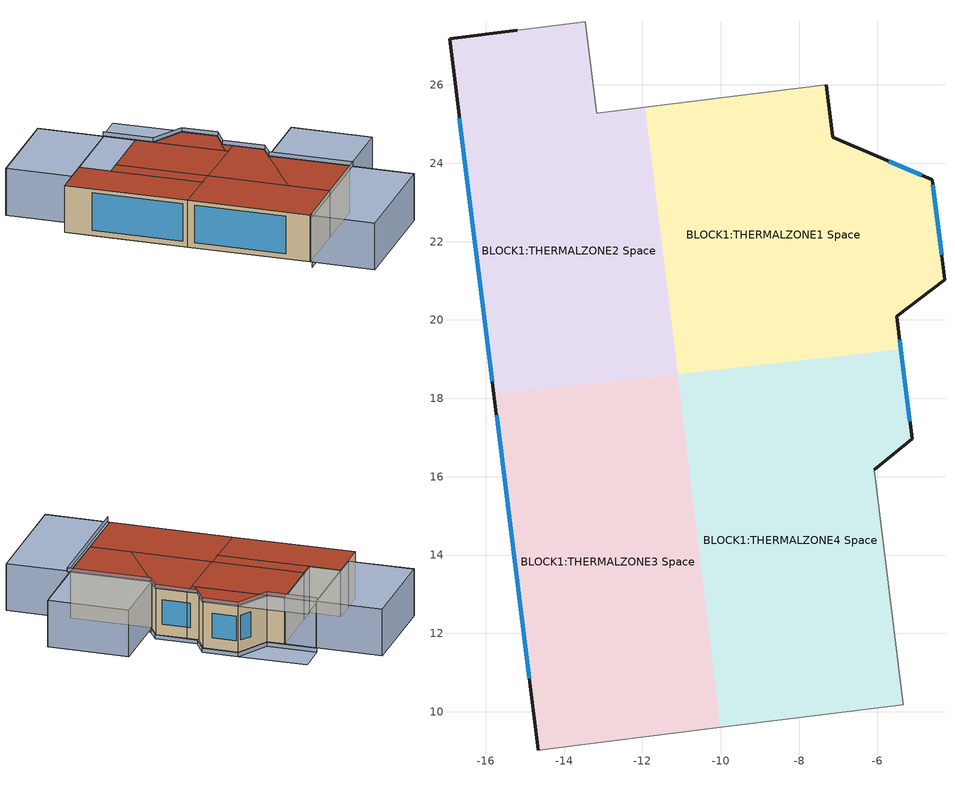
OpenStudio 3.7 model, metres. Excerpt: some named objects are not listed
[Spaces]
BLOCK1:THERMALZONE3 Space
 floor outside (BCA_floor_construction): -11.1,18.62 -10,9.6 -14.65,9.02 -15.79,18.1 z0.3
 wall outside (BCA_Wall02 STC57 157mm): -15.79,18.1 -14.65,9.02 z0.3:3.9
 wall adiabatic (Project partition): -14.65,9.02 -10,9.6 z0.3:3.9
 window (BCA_Dbl LoE (e2=.2) Clr 8mm/24mm Arg - 1001): -15.72,17.56 -14.88,10.85 z0.71:3.58
 roof outside (BCA_roof_construction 1): -14.65,9.02 -10,9.6 -11.1,18.62 -15.79,18.1 z3.9
BLOCK1:THERMALZONE2 Space
 floor outside (BCA_floor_construction): -13.45,27.61 -13.16,25.28 -16.63,24.85 -16.92,27.18 z0.3; -11.94,25.43 -11.1,18.62 -15.79,18.1 -16.63,24.85 z0.3
 wall outside (BCA_Wall02 STC57 157mm): -15.19,27.39 -16.92,27.18 -15.79,18.1 z0.3:3.9
 wall adiabatic (Project partition): -11.94,25.43 -13.16,25.28 / -13.17,25.28 -13.45,27.61 / -13.46,27.61 -15.19,27.39 z0.3:3.9
 window (BCA_Dbl LoE (e2=.2) Clr 8mm/24mm Arg - 1001): -16.67,25.15 -15.83,18.44 z0.71:3.59
 roof outside (BCA_roof_construction 1): -12.32,18.49 -11.1,18.62 -11.94,25.43 -13.17,25.28 z3.9; -15.79,18.1 -12.32,18.49 -13.45,27.61 -16.92,27.18 z3.9
BLOCK1:THERMALZONE1 Space
 floor outside (BCA_floor_construction): -6.02,24.19 -4.61,23.58 -4.27,21.03 -5.51,20.09 z0.3; -7.3,26.01 -7.13,24.67 -9.59,25.73 z0.3; -9.59,25.73 -6.02,24.19 -5.4,19.25 -11.1,18.62 -11.94,25.43 z0.3
 wall outside (BCA_Wall02 STC57 157mm): -5.4,19.25 -5.51,20.09 z0.3:3.9
 wall outside (BCA_Wall01 STC45 138mm): -5.51,20.09 -4.28,21.03 -4.61,23.58 -7.13,24.67 -7.3,26.01 z0.3:3.9
 wall adiabatic (Project partition): -7.31,26.01 -11.94,25.43 z0.3:3.9
 window (BCA_Sgl tempered laminated Clr 12mm - 1002): -5.4,19.26 -5.43,19.48 / -4.36,21.67 -4.59,23.46 / -4.86,23.69 -5.71,24.05 z1.15:3.05
 roof outside (BCA_roof_construction 1): -6.43,19.14 -5.4,19.25 -5.5,20.09 -6.46,19.36 z3.9; -6.46,19.36 -4.28,21.03 -4.61,23.58 -7.13,24.67 z3.9; -11.1,18.62 -6.43,19.14 -7.3,26.01 -11.94,25.43 z3.9
BLOCK1:THERMALZONE4 Space
 floor outside (BCA_floor_construction): -5.4,19.25 -5.11,16.97 -6.08,16.18 -6.44,19.14 z0.3; -6.44,19.14 -5.34,10.18 -9.99,9.6 -11.1,18.62 z0.3
 wall outside (BCA_Wall02 STC57 157mm): -6.08,16.18 -5.11,16.97 z0.3:3.9
 wall outside (BCA_Wall01 STC45 138mm): -5.11,16.97 -5.4,19.25 z0.3:3.9
 wall adiabatic (Project partition): -10,9.6 -5.34,10.18 -6.08,16.18 z0.3:3.9
 window (BCA_Sgl tempered laminated Clr 12mm - 1002): -5.17,17.41 -5.4,19.25 z1.15:3.05
 roof outside (BCA_roof_construction 1): -9.99,9.6 -5.34,10.18 -6.08,16.18 -10.37,12.65 z3.9; -10.37,12.65 -5.11,16.97 -5.4,19.25 -11.1,18.62 z3.9
shading: -7.5,28.42 -7.04,24.73 / -7.04,24.73 -4.51,23.65 / -4.51,23.65 -4.17,20.98 / -4.17,20.98 -5.41,20.04 / -5.41,20.04 -5.01,16.93 / -5.01,16.93 -5.97,16.14 / -5.97,16.14 -5.21,9.99 / -5.21,9.99 -14.84,8.79 z0:0.3; -7.5,28.42 -7.04,24.73 / -7.04,24.73 -4.51,23.65 / -4.51,23.65 -4.17,20.98 / -4.17,20.98 -5.41,20.04 / -5.41,20.04 -5.01,16.93 / -5.01,16.93 -5.97,16.14 / -5.97,16.14 -5.21,9.99 / -5.21,9.99 -14.84,8.79 z3.9:4.2; -5.34,10.18 -14.65,9.02 / -14.65,9.02 -14.06,4.26 / -14.06,4.26 -4.74,5.42 / -4.74,5.42 -5.34,10.18 / -13.17,25.28 -7.3,26.01 / -7.3,26.01 -7.6,28.34 / -7.6,28.34 -13.46,27.61 / -13.46,27.61 -13.17,25.28 / -8.2,33.2 -15.8,32.26 / -15.8,32.26 -15.19,27.39 / -15.19,27.39 -7.6,28.34 / -7.6,28.34 -8.2,33.2 / -6.08,16.18 -5.34,10.18 / -5.34,10.18 0.12,10.85 / 0.12,10.85 -0.62,16.85 / -0.62,16.85 -6.08,16.18 z0.3:3.9; -4.52,23.65 -5.18,28.7 -7.5,28.42 -7.04,24.73 z0; -4.52,23.65 -5.18,28.7 -7.5,28.42 -7.04,24.73 z3.9; -14.06,4.26 -4.74,5.42 -5.34,10.18 -14.65,9.02 z3.9; -7.6,28.34 -7.3,26.01 -13.17,25.28 -13.46,27.61 z0.3; -13.17,25.28 -7.3,26.01 -7.6,28.34 -13.46,27.61 z3.9; -8.2,33.2 -7.6,28.34 -15.19,27.39 -15.8,32.26 z0.3; -15.19,27.39 -7.6,28.34 -8.2,33.2 -15.8,32.26 z3.9; -5.34,10.18 0.12,10.85 -0.62,16.85 -6.08,16.18 z3.9; -0.62,16.85 0.12,10.85 -5.34,10.18 -6.08,16.18 z0.3; -5.34,10.18 -4.74,5.42 -14.06,4.26 -14.65,9.02 z0.3
[Site]
trial (15-04:19-04)  (15-04:19-04): Latitude {deg}=1.37; Longitude {deg}=103.92; Time Zone {hr}=7; Elevation {m}=32; Terrain=Suburbs
[Building]
Building 1: North Axis {deg}=0
[SizingPeriod:DesignDay] Barometric Pressure {Pa}=100941.2; Rain Indicator=No; Snow Indicator=No; Day of Month=15; Daylight Saving Time Indicator=No; Humidity Condition Type=WetBulb
Name | Maximum Dry-Bulb Temperature {C} | Daily Dry-Bulb Temperature Range {deltaC} | Wind Speed {m/s} | Wind Direction {deg} | Sky Clearness | Month | Day Type | Wetbulb or DewPoint at Maximum Dry-Bulb {C} | Solar Model Indicator
Summer Design Day in trial (15-04:19-04) Jun | 34.1 | 6.1 | 0 | 0 | 0.98 | 6 | SummerDesignDay | 26.5 | ASHRAEClearSky
Winter Design Day in trial (15-04:19-04) | 23.8 | 0 | 1.9 | 10 | 0 | 1 | WinterDesignDay | 23.8
[Material] Roughness=Rough; Thermal Absorptance=0.9
Name | Thickness {m} | Conductivity {W/m-K} | Density {kg/m3} | Specific Heat {J/kg-K} | Solar Absorptance | Visible Absorptance
8 in. Concrete at R-0.0625/in (NW 145 lb/ft3 solid concrete)_.2032 | 0.2032 | 2.3 | 2321.4 | 837.36 | 0.7 | 0.7
7.5 in. depth Metal framing R-28.5 Insulation  Expanded polystyrene molded beads(Effective Insulation/Framing layers added to Above-Grade Mass walls & Below-Grade walls)_.191 | 0.191 | 0.0355 | 10 | 1470 | 0.7 | 0.7
0.625 in. gypsum board_.0159 | 0.0159 | 0.16 | 640 | 1150 | 0.7 | 0.7
0.625 in. gypsum board_.012 | 0.012 | 0.16 | 640 | 1150 | 0.7 | 0.7
0.625 in. gypsum board_.016 | 0.016 | 0.16 | 640 | 1150 | 0.7 | 0.7
R-20 board Insulation (Glass fiber board)_.1 | 0.1 | 0.036 | 160 | 840 | 0.7 | 0.7
Gypsum Plasterboard_.025 | 0.025 | 0.25 | 900 | 1000 | 0.5 | 0.5
3.5 in. depth Metal framing R-13 Insulation  Expanded polystyrene molded beads (Effective Insulation/Framing layers added to Above-Grade Mass walls & Below-Grade walls)_.09 | 0.09 | 0.0355 | 10 | 1470 | 0.7 | 0.7
[Material:NoMass] Roughness=Rough; Thermal Absorptance=0.9; Solar Absorptance=0.7; Visible Absorptance=0.7
Name | Thermal Resistance {m2-K/W}
3_RVAL_4; 9_RVAL_3 | 0.18
7_RVAL_2 | 0.15
5_RVAL_3 | 0.19
[WindowMaterial:Glazing] Infrared Transmittance at Normal Incidence=0; Front Side Infrared Hemispherical Emissivity=0.84; Dirt Correction Factor for Solar and Visible Transmittance=1
Name | Optical Data Type | Window Glass Spectral Data Set | Thickness {m} | Back Side Infrared Hemispherical Emissivity | Conductivity {W/m-K} | Solar Transmittance at Normal Incidence | Front Side Solar Reflectance at Normal Incidence | Back Side Solar Reflectance at Normal Incidence | Visible Transmittance at Normal Incidence | Front Side Visible Reflectance at Normal Incidence | Back Side Visible Reflectance at Normal Incidence
1229 | Spectral | Material Property Glazing Spectral Data 1 | 0.0119888 | 0.84 | 0.8082
3 | SpectralAverage |  | 0.006 | 0.84 | 0.9 | 0.775 | 0.071 | 0.071 | 0.881 | 0.08 | 0.08
39 | SpectralAverage |  | 0.006 | 0.2 | 0.9 | 0.68 | 0.09 | 0.1 | 0.81 | 0.11 | 0.12
[MaterialProperty:GlazingSpectralData]
Material Property Glazing Spectral Data 1: Wavelength 1 {micron}=0.3; Transmittance 1=0; Front Reflectance 1=0.053; Back Reflectance 1=0.047; Wavelength 2 {micron}=0.305; Transmittance 2=0; Front Reflectance 2=0.053; Back Reflectance 2=0.046; Wavelength 3 {micron}=0.31; Transmittance 3=0; Front Reflectance 3=0.053; Back Reflectance 3=0.046; Wavelength 4 {micron}=0.315; Transmittance 4=0; Front Reflectance 4=0.053; Back Reflectance 4=0.046; Wavelength 5 {micron}=0.32; Transmittance 5=0; Front Reflectance 5=0.052; Back Reflectance 5=0.046; Wavelength 6 {micron}=0.325; Transmittance 6=0; Front Reflectance 6=0.052; Back Reflectance 6=0.046; Wavelength 7 {micron}=0.33; Transmittance 7=0; Front Reflectance 7=0.052; Back Reflectance 7=0.046; Wavelength 8 {micron}=0.335; Transmittance 8=0; Front Reflectance 8=0.052; Back Reflectance 8=0.046; Wavelength 9 {micron}=0.34; Transmittance 9=0; Front Reflectance 9=0.052; Back Reflectance 9=0.045; Wavelength 10 {micron}=0.345; Transmittance 10=0; Front Reflectance 10=0.051; Back Reflectance 10=0.045; Wavelength 11 {micron}=0.35; Transmittance 11=0; Front Reflectance 11=0.051; Back Reflectance 11=0.045; Wavelength 12 {micron}=0.355; Transmittance 12=0; Front Reflectance 12=0.051; Back Reflectance 12=0.045; Wavelength 13 {micron}=0.36; Transmittance 13=0; Front Reflectance 13=0.051; Back Reflectance 13=0.045; Wavelength 14 {micron}=0.365; Transmittance 14=0; Front Reflectance 14=0.051; Back Reflectance 14=0.045; Wavelength 15 {micron}=0.37; Transmittance 15=0; Front Reflectance 15=0.051; Back Reflectance 15=0.045; Wavelength 16 {micron}=0.375; Transmittance 16=0; Front Reflectance 16=0.05; Back Reflectance 16=0.045; Wavelength 17 {micron}=0.38; Transmittance 17=0.004; Front Reflectance 17=0.05; Back Reflectance 17=0.044; Wavelength 18 {micron}=0.385; Transmittance 18=0.042; Front Reflectance 18=0.05; Back Reflectance 18=0.044; Wavelength 19 {micron}=0.39; Transmittance 19=0.18; Front Reflectance 19=0.052; Back Reflectance 19=0.046; Wavelength 20 {micron}=0.395; Transmittance 20=0.406; Front Reflectance 20=0.058; Back Reflectance 20=0.053; Wavelength 21 {micron}=0.4; Transmittance 21=0.591; Front Reflectance 21=0.067; Back Reflectance 21=0.063; Wavelength 22 {micron}=0.405; Transmittance 22=0.722; Front Reflectance 22=0.075; Back Reflectance 22=0.073; Wavelength 23 {micron}=0.41; Transmittance 23=0.794; Front Reflectance 23=0.08; Back Reflectance 23=0.078; Wavelength 24 {micron}=0.415; Transmittance 24=0.827; Front Reflectance 24=0.082; Back Reflectance 24=0.081; Wavelength 25 {micron}=0.42; Transmittance 25=0.841; Front Reflectance 25=0.083; Back Reflectance 25=0.082; Wavelength 26 {micron}=0.425; Transmittance 26=0.849; Front Reflectance 26=0.083; Back Reflectance 26=0.083; Wavelength 27 {micron}=0.43; Transmittance 27=0.852; Front Reflectance 27=0.084; Back Reflectance 27=0.083; Wavelength 28 {micron}=0.435; Transmittance 28=0.853; Front Reflectance 28=0.083; Back Reflectance 28=0.083; Wavelength 29 {micron}=0.44; Transmittance 29=0.854; Front Reflectance 29=0.083; Back Reflectance 29=0.083; Wavelength 30 {micron}=0.445; Transmittance 30=0.857; Front Reflectance 30=0.083; Back Reflectance 30=0.083; Wavelength 31 {micron}=0.45; Transmittance 31=0.862; Front Reflectance 31=0.084; Back Reflectance 31=0.083; Wavelength 32 {micron}=0.455; Transmittance 32=0.868; Front Reflectance 32=0.084; Back Reflectance 32=0.084; Wavelength 33 {micron}=0.46; Transmittance 33=0.872; Front Reflectance 33=0.084; Back Reflectance 33=0.084; Wavelength 34 {micron}=0.465; Transmittance 34=0.876; Front Reflectance 34=0.084; Back Reflectance 34=0.084; Wavelength 35 {micron}=0.47; Transmittance 35=0.878; Front Reflectance 35=0.084; Back Reflectance 35=0.084; Wavelength 36 {micron}=0.475; Transmittance 36=0.88; Front Reflectance 36=0.084; Back Reflectance 36=0.084; Wavelength 37 {micron}=0.48; Transmittance 37=0.881; Front Reflectance 37=0.084; Back Reflectance 37=0.084; Wavelength 38 {micron}=0.485; Transmittance 38=0.882; Front Reflectance 38=0.084; Back Reflectance 38=0.084; Wavelength 39 {micron}=0.49; Transmittance 39=0.883; Front Reflectance 39=0.084; Back Reflectance 39=0.084; Wavelength 40 {micron}=0.495; Transmittance 40=0.883; Front Reflectance 40=0.084; Back Reflectance 40=0.084; Wavelength 41 {micron}=0.5; Transmittance 41=0.884; Front Reflectance 41=0.084; Back Reflectance 41=0.084; Wavelength 42 {micron}=0.505; Transmittance 42=0.885; Front Reflectance 42=0.084; Back Reflectance 42=0.084; Wavelength 43 {micron}=0.51; Transmittance 43=0.885; Front Reflectance 43=0.084; Back Reflectance 43=0.084; Wavelength 44 {micron}=0.515; Transmittance 44=0.886; Front Reflectance 44=0.084; Back Reflectance 44=0.084; Wavelength 45 {micron}=0.52; Transmittance 45=0.885; Front Reflectance 45=0.084; Back Reflectance 45=0.083; Wavelength 46 {micron}=0.525; Transmittance 46=0.885; Front Reflectance 46=0.084; Back Reflectance 46=0.083; Wavelength 47 {micron}=0.53; Transmittance 47=0.884; Front Reflectance 47=0.084; Back Reflectance 47=0.083; Wavelength 48 {micron}=0.535; Transmittance 48=0.883; Front Reflectance 48=0.083; Back Reflectance 48=0.083; Wavelength 49 {micron}=0.54; Transmittance 49=0.882; Front Reflectance 49=0.083; Back Reflectance 49=0.083; Wavelength 50 {micron}=0.545; Transmittance 50=0.881; Front Reflectance 50=0.083; Back Reflectance 50=0.083; Wavelength 51 {micron}=0.55; Transmittance 51=0.88; Front Reflectance 51=0.083; Back Reflectance 51=0.082; Wavelength 52 {micron}=0.555; Transmittance 52=0.878; Front Reflectance 52=0.083; Back Reflectance 52=0.082; Wavelength 53 {micron}=0.56; Transmittance 53=0.876; Front Reflectance 53=0.082; Back Reflectance 53=0.082; Wavelength 54 {micron}=0.565; Transmittance 54=0.874; Front Reflectance 54=0.082; Back Reflectance 54=0.082; Wavelength 55 {micron}=0.57; Transmittance 55=0.871; Front Reflectance 55=0.082; Back Reflectance 55=0.081; Wavelength 56 {micron}=0.575; Transmittance 56=0.869; Front Reflectance 56=0.081; Back Reflectance 56=0.081; Wavelength 57 {micron}=0.58; Transmittance 57=0.866; Front Reflectance 57=0.081; Back Reflectance 57=0.081; Wavelength 58 {micron}=0.585; Transmittance 58=0.863; Front Reflectance 58=0.081; Back Reflectance 58=0.08; Wavelength 59 {micron}=0.59; Transmittance 59=0.86; Front Reflectance 59=0.081; Back Reflectance 59=0.08; Wavelength 60 {micron}=0.595; Transmittance 60=0.857; Front Reflectance 60=0.08; Back Reflectance 60=0.08; Wavelength 61 {micron}=0.6; Transmittance 61=0.853; Front Reflectance 61=0.08; Back Reflectance 61=0.079; Wavelength 62 {micron}=0.605; Transmittance 62=0.85; Front Reflectance 62=0.08; Back Reflectance 62=0.079; Wavelength 63 {micron}=0.61; Transmittance 63=0.846; Front Reflectance 63=0.079; Back Reflectance 63=0.079; Wavelength 64 {micron}=0.615; Transmittance 64=0.842; Front Reflectance 64=0.079; Back Reflectance 64=0.078; Wavelength 65 {micron}=0.62; Transmittance 65=0.838; Front Reflectance 65=0.079; Back Reflectance 65=0.078; Wavelength 66 {micron}=0.625; Transmittance 66=0.834; Front Reflectance 66=0.078; Back Reflectance 66=0.077; Wavelength 67 {micron}=0.63; Transmittance 67=0.83; Front Reflectance 67=0.078; Back Reflectance 67=0.077; Wavelength 68 {micron}=0.635; Transmittance 68=0.826; Front Reflectance 68=0.077; Back Reflectance 68=0.077; Wavelength 69 {micron}=0.64; Transmittance 69=0.821; Front Reflectance 69=0.077; Back Reflectance 69=0.076; Wavelength 70 {micron}=0.645; Transmittance 70=0.818; Front Reflectance 70=0.077; Back Reflectance 70=0.076; Wavelength 71 {micron}=0.65; Transmittance 71=0.813; Front Reflectance 71=0.076; Back Reflectance 71=0.075; Wavelength 72 {micron}=0.655; Transmittance 72=0.809; Front Reflectance 72=0.076; Back Reflectance 72=0.075; Wavelength 73 {micron}=0.66; Transmittance 73=0.805; Front Reflectance 73=0.076; Back Reflectance 73=0.074; Wavelength 74 {micron}=0.665; Transmittance 74=0.8; Front Reflectance 74=0.075; Back Reflectance 74=0.074; Wavelength 75 {micron}=0.67; Transmittance 75=0.795; Front Reflectance 75=0.075; Back Reflectance 75=0.074; Wavelength 76 {micron}=0.675; Transmittance 76=0.791; Front Reflectance 76=0.074; Back Reflectance 76=0.073; Wavelength 77 {micron}=0.68; Transmittance 77=0.786; Front Reflectance 77=0.074; Back Reflectance 77=0.073; Wavelength 78 {micron}=0.685; Transmittance 78=0.781; Front Reflectance 78=0.074; Back Reflectance 78=0.072; Wavelength 79 {micron}=0.69; Transmittance 79=0.776; Front Reflectance 79=0.073; Back Reflectance 79=0.072; Wavelength 80 {micron}=0.695; Transmittance 80=0.771; Front Reflectance 80=0.073; Back Reflectance 80=0.071; Wavelength 81 {micron}=0.7; Transmittance 81=0.766; Front Reflectance 81=0.072; Back Reflectance 81=0.071; Wavelength 82 {micron}=0.705; Transmittance 82=0.76; Front Reflectance 82=0.072; Back Reflectance 82=0.071; Wavelength 83 {micron}=0.71; Transmittance 83=0.755; Front Reflectance 83=0.072; Back Reflectance 83=0.07; Wavelength 84 {micron}=0.715; Transmittance 84=0.75; Front Reflectance 84=0.071; Back Reflectance 84=0.07; Wavelength 85 {micron}=0.72; Transmittance 85=0.745; Front Reflectance 85=0.071; Back Reflectance 85=0.069; Wavelength 86 {micron}=0.725; Transmittance 86=0.74; Front Reflectance 86=0.071; Back Reflectance 86=0.069; Wavelength 87 {micron}=0.73; Transmittance 87=0.735; Front Reflectance 87=0.07; Back Reflectance 87=0.069; Wavelength 88 {micron}=0.735; Transmittance 88=0.73; Front Reflectance 88=0.07; Back Reflectance 88=0.068; Wavelength 89 {micron}=0.74; Transmittance 89=0.724; Front Reflectance 89=0.069; Back Reflectance 89=0.068; Wavelength 90 {micron}=0.745; Transmittance 90=0.719; Front Reflectance 90=0.069; Back Reflectance 90=0.067; Wavelength 91 {micron}=0.75; Transmittance 91=0.714; Front Reflectance 91=0.069; Back Reflectance 91=0.067; Wavelength 92 {micron}=0.755; Transmittance 92=0.709; Front Reflectance 92=0.068; Back Reflectance 92=0.066; Wavelength 93 {micron}=0.76; Transmittance 93=0.703; Front Reflectance 93=0.068; Back Reflectance 93=0.066; Wavelength 94 {micron}=0.765; Transmittance 94=0.699; Front Reflectance 94=0.068; Back Reflectance 94=0.066; Wavelength 95 {micron}=0.77; Transmittance 95=0.695; Front Reflectance 95=0.067; Back Reflectance 95=0.065; Wavelength 96 {micron}=0.775; Transmittance 96=0.69; Front Reflectance 96=0.067; Back Reflectance 96=0.065; Wavelength 97 {micron}=0.78; Transmittance 97=0.685; Front Reflectance 97=0.067; Back Reflectance 97=0.065; Wavelength 98 {micron}=0.785; Transmittance 98=0.68; Front Reflectance 98=0.066; Back Reflectance 98=0.064; Wavelength 99 {micron}=0.79; Transmittance 99=0.676; Front Reflectance 99=0.066; Back Reflectance 99=0.064; Wavelength 100 {micron}=0.795; Transmittance 100=0.672; Front Reflectance 100=0.066; Back Reflectance 100=0.064; Wavelength 101 {micron}=0.8; Transmittance 101=0.667; Front Reflectance 101=0.065; Back Reflectance 101=0.063; Wavelength 102 {micron}=0.805; Transmittance 102=0.663; Front Reflectance 102=0.065; Back Reflectance 102=0.063; Wavelength 103 {micron}=0.81; Transmittance 103=0.658; Front Reflectance 103=0.065; Back Reflectance 103=0.063; Wavelength 104 {micron}=0.815; Transmittance 104=0.653; Front Reflectance 104=0.065; Back Reflectance 104=0.062; Wavelength 105 {micron}=0.82; Transmittance 105=0.648; Front Reflectance 105=0.064; Back Reflectance 105=0.062; Wavelength 106 {micron}=0.825; Transmittance 106=0.645; Front Reflectance 106=0.064; Back Reflectance 106=0.062; Wavelength 107 {micron}=0.83; Transmittance 107=0.641; Front Reflectance 107=0.064; Back Reflectance 107=0.062; Wavelength 108 {micron}=0.835; Transmittance 108=0.638; Front Reflectance 108=0.064; Back Reflectance 108=0.061; Wavelength 109 {micron}=0.84; Transmittance 109=0.634; Front Reflectance 109=0.063; Back Reflectance 109=0.061; Wavelength 110 {micron}=0.845; Transmittance 110=0.631; Front Reflectance 110=0.063; Back Reflectance 110=0.061; Wavelength 111 {micron}=0.85; Transmittance 111=0.628; Front Reflectance 111=0.063; Back Reflectance 111=0.061; Wavelength 112 {micron}=0.855; Transmittance 112=0.625; Front Reflectance 112=0.063; Back Reflectance 112=0.06; Wavelength 113 {micron}=0.86; Transmittance 113=0.623; Front Reflectance 113=0.063; Back Reflectance 113=0.06; Wavelength 114 {micron}=0.865; Transmittance 114=0.621; Front Reflectance 114=0.062; Back Reflectance 114=0.06; Wavelength 115 {micron}=0.87; Transmittance 115=0.618; Front Reflectance 115=0.062; Back Reflectance 115=0.06; Wavelength 116 {micron}=0.875; Transmittance 116=0.615; Front Reflectance 116=0.062; Back Reflectance 116=0.06; Wavelength 117 {micron}=0.88; Transmittance 117=0.613; Front Reflectance 117=0.062; Back Reflectance 117=0.06; Wavelength 118 {micron}=0.885; Transmittance 118=0.61; Front Reflectance 118=0.062; Back Reflectance 118=0.059; Wavelength 119 {micron}=0.89; Transmittance 119=0.607; Front Reflectance 119=0.062; Back Reflectance 119=0.059; Wavelength 120 {micron}=0.895; Transmittance 120=0.605; Front Reflectance 120=0.061; Back Reflectance 120=0.059; Wavelength 121 {micron}=0.9; Transmittance 121=0.602; Front Reflectance 121=0.061; Back Reflectance 121=0.059; Wavelength 122 {micron}=0.905; Transmittance 122=0.599; Front Reflectance 122=0.061; Back Reflectance 122=0.059; Wavelength 123 {micron}=0.91; Transmittance 123=0.596; Front Reflectance 123=0.061; Back Reflectance 123=0.058; Wavelength 124 {micron}=0.915; Transmittance 124=0.594; Front Reflectance 124=0.061; Back Reflectance 124=0.058; Wavelength 125 {micron}=0.92; Transmittance 125=0.592; Front Reflectance 125=0.061; Back Reflectance 125=0.058; Wavelength 126 {micron}=0.925; Transmittance 126=0.591; Front Reflectance 126=0.061; Back Reflectance 126=0.058; Wavelength 127 {micron}=0.93; Transmittance 127=0.591; Front Reflectance 127=0.061; Back Reflectance 127=0.058; Wavelength 128 {micron}=0.935; Transmittance 128=0.59; Front Reflectance 128=0.06; Back Reflectance 128=0.058; Wavelength 129 {micron}=0.94; Transmittance 129=0.589; Front Reflectance 129=0.06; Back Reflectance 129=0.058; Wavelength 130 {micron}=0.945; Transmittance 130=0.587; Front Reflectance 130=0.06; Back Reflectance 130=0.058; Wavelength 131 {micron}=0.95; Transmittance 131=0.586; Front Reflectance 131=0.06; Back Reflectance 131=0.058; Wavelength 132 {micron}=0.955; Transmittance 132=0.585; Front Reflectance 132=0.06; Back Reflectance 132=0.058; Wavelength 133 {micron}=0.96; Transmittance 133=0.584; Front Reflectance 133=0.06; Back Reflectance 133=0.058; Wavelength 134 {micron}=0.965; Transmittance 134=0.582; Front Reflectance 134=0.06; Back Reflectance 134=0.057; Wavelength 135 {micron}=0.97; Transmittance 135=0.581; Front Reflectance 135=0.06; Back Reflectance 135=0.057; Wavelength 136 {micron}=0.975; Transmittance 136=0.58; Front Reflectance 136=0.06; Back Reflectance 136=0.057; Wavelength 137 {micron}=0.98; Transmittance 137=0.579; Front Reflectance 137=0.06; Back Reflectance 137=0.057; Wavelength 138 {micron}=0.985; Transmittance 138=0.578; Front Reflectance 138=0.06; Back Reflectance 138=0.057; Wavelength 139 {micron}=0.99; Transmittance 139=0.577; Front Reflectance 139=0.06; Back Reflectance 139=0.057; Wavelength 140 {micron}=0.995; Transmittance 140=0.576; Front Reflectance 140=0.059; Back Reflectance 140=0.057; Wavelength 141 {micron}=1; Transmittance 141=0.575; Front Reflectance 141=0.059; Back Reflectance 141=0.057; Wavelength 142 {micron}=1.005; Transmittance 142=0.575; Front Reflectance 142=0.059; Back Reflectance 142=0.057; Wavelength 143 {micron}=1.01; Transmittance 143=0.574; Front Reflectance 143=0.059; Back Reflectance 143=0.057; Wavelength 144 {micron}=1.015; Transmittance 144=0.573; Front Reflectance 144=0.059; Back Reflectance 144=0.057; Wavelength 145 {micron}=1.02; Transmittance 145=0.573; Front Reflectance 145=0.059; Back Reflectance 145=0.057; Wavelength 146 {micron}=1.025; Transmittance 146=0.572; Front Reflectance 146=0.059; Back Reflectance 146=0.057; Wavelength 147 {micron}=1.03; Transmittance 147=0.572; Front Reflectance 147=0.059; Back Reflectance 147=0.057; Wavelength 148 {micron}=1.035; Transmittance 148=0.572; Front Reflectance 148=0.059; Back Reflectance 148=0.057; Wavelength 149 {micron}=1.04; Transmittance 149=0.571; Front Reflectance 149=0.059; Back Reflectance 149=0.057; Wavelength 150 {micron}=1.045; Transmittance 150=0.571; Front Reflectance 150=0.059; Back Reflectance 150=0.057; Wavelength 151 {micron}=1.05; Transmittance 151=0.571; Front Reflectance 151=0.059; Back Reflectance 151=0.057; Wavelength 152 {micron}=1.055; Transmittance 152=0.571; Front Reflectance 152=0.059; Back Reflectance 152=0.057; Wavelength 153 {micron}=1.06; Transmittance 153=0.571; Front Reflectance 153=0.059; Back Reflectance 153=0.057; Wavelength 154 {micron}=1.065; Transmittance 154=0.571; Front Reflectance 154=0.059; Back Reflectance 154=0.057; Wavelength 155 {micron}=1.07; Transmittance 155=0.571; Front Reflectance 155=0.059; Back Reflectance 155=0.057; Wavelength 156 {micron}=1.075; Transmittance 156=0.571; Front Reflectance 156=0.059; Back Reflectance 156=0.057; Wavelength 157 {micron}=1.08; Transmittance 157=0.571; Front Reflectance 157=0.059; Back Reflectance 157=0.056; Wavelength 158 {micron}=1.085; Transmittance 158=0.571; Front Reflectance 158=0.059; Back Reflectance 158=0.056; Wavelength 159 {micron}=1.09; Transmittance 159=0.571; Front Reflectance 159=0.059; Back Reflectance 159=0.056; Wavelength 160 {micron}=1.095; Transmittance 160=0.571; Front Reflectance 160=0.059; Back Reflectance 160=0.056; Wavelength 161 {micron}=1.1; Transmittance 161=0.571; Front Reflectance 161=0.059; Back Reflectance 161=0.056; Wavelength 162 {micron}=1.105; Transmittance 162=0.571; Front Reflectance 162=0.059; Back Reflectance 162=0.056; Wavelength 163 {micron}=1.11; Transmittance 163=0.571; Front Reflectance 163=0.059; Back Reflectance 163=0.056; Wavelength 164 {micron}=1.115; Transmittance 164=0.572; Front Reflectance 164=0.059; Back Reflectance 164=0.056; Wavelength 165 {micron}=1.12; Transmittance 165=0.572; Front Reflectance 165=0.059; Back Reflectance 165=0.056; Wavelength 166 {micron}=1.125; Transmittance 166=0.572; Front Reflectance 166=0.059; Back Reflectance 166=0.056; Wavelength 167 {micron}=1.13; Transmittance 167=0.571; Front Reflectance 167=0.059; Back Reflectance 167=0.056; Wavelength 168 {micron}=1.135; Transmittance 168=0.57; Front Reflectance 168=0.059; Back Reflectance 168=0.056; Wavelength 169 {micron}=1.14; Transmittance 169=0.569; Front Reflectance 169=0.059; Back Reflectance 169=0.056; Wavelength 170 {micron}=1.145; Transmittance 170=0.566; Front Reflectance 170=0.058; Back Reflectance 170=0.056; Wavelength 171 {micron}=1.15; Transmittance 171=0.563; Front Reflectance 171=0.058; Back Reflectance 171=0.056; Wavelength 172 {micron}=1.155; Transmittance 172=0.562; Front Reflectance 172=0.058; Back Reflectance 172=0.056; Wavelength 173 {micron}=1.16; Transmittance 173=0.561; Front Reflectance 173=0.058; Back Reflectance 173=0.056; Wavelength 174 {micron}=1.165; Transmittance 174=0.558; Front Reflectance 174=0.058; Back Reflectance 174=0.056; Wavelength 175 {micron}=1.17; Transmittance 175=0.554; Front Reflectance 175=0.058; Back Reflectance 175=0.055; Wavelength 176 {micron}=1.175; Transmittance 176=0.549; Front Reflectance 176=0.058; Back Reflectance 176=0.055; Wavelength 177 {micron}=1.18; Transmittance 177=0.542; Front Reflectance 177=0.057; Back Reflectance 177=0.055; Wavelength 178 {micron}=1.185; Transmittance 178=0.532; Front Reflectance 178=0.057; Back Reflectance 178=0.054; Wavelength 179 {micron}=1.19; Transmittance 179=0.523; Front Reflectance 179=0.056; Back Reflectance 179=0.054; Wavelength 180 {micron}=1.195; Transmittance 180=0.523; Front Reflectance 180=0.056; Back Reflectance 180=0.054; Wavelength 181 {micron}=1.2; Transmittance 181=0.528; Front Reflectance 181=0.056; Back Reflectance 181=0.054; Wavelength 182 {micron}=1.205; Transmittance 182=0.534; Front Reflectance 182=0.057; Back Reflectance 182=0.054; Wavelength 183 {micron}=1.21; Transmittance 183=0.541; Front Reflectance 183=0.057; Back Reflectance 183=0.055; Wavelength 184 {micron}=1.215; Transmittance 184=0.548; Front Reflectance 184=0.057; Back Reflectance 184=0.055; Wavelength 185 {micron}=1.22; Transmittance 185=0.554; Front Reflectance 185=0.058; Back Reflectance 185=0.055; Wavelength 186 {micron}=1.225; Transmittance 186=0.559; Front Reflectance 186=0.058; Back Reflectance 186=0.056; Wavelength 187 {micron}=1.23; Transmittance 187=0.563; Front Reflectance 187=0.058; Back Reflectance 187=0.056; Wavelength 188 {micron}=1.235; Transmittance 188=0.566; Front Reflectance 188=0.058; Back Reflectance 188=0.056; Wavelength 189 {micron}=1.24; Transmittance 189=0.568; Front Reflectance 189=0.058; Back Reflectance 189=0.056; Wavelength 190 {micron}=1.245; Transmittance 190=0.571; Front Reflectance 190=0.058; Back Reflectance 190=0.056; Wavelength 191 {micron}=1.25; Transmittance 191=0.573; Front Reflectance 191=0.059; Back Reflectance 191=0.056; Wavelength 192 {micron}=1.255; Transmittance 192=0.575; Front Reflectance 192=0.059; Back Reflectance 192=0.056; Wavelength 193 {micron}=1.26; Transmittance 193=0.577; Front Reflectance 193=0.059; Back Reflectance 193=0.056; Wavelength 194 {micron}=1.265; Transmittance 194=0.579; Front Reflectance 194=0.059; Back Reflectance 194=0.057; Wavelength 195 {micron}=1.27; Transmittance 195=0.582; Front Reflectance 195=0.059; Back Reflectance 195=0.057; Wavelength 196 {micron}=1.275; Transmittance 196=0.584; Front Reflectance 196=0.059; Back Reflectance 196=0.057; Wavelength 197 {micron}=1.28; Transmittance 197=0.587; Front Reflectance 197=0.059; Back Reflectance 197=0.057; Wavelength 198 {micron}=1.285; Transmittance 198=0.59; Front Reflectance 198=0.059; Back Reflectance 198=0.057; Wavelength 199 {micron}=1.29; Transmittance 199=0.592; Front Reflectance 199=0.059; Back Reflectance 199=0.057; Wavelength 200 {micron}=1.295; Transmittance 200=0.594; Front Reflectance 200=0.059; Back Reflectance 200=0.057; Wavelength 201 {micron}=1.3; Transmittance 201=0.597; Front Reflectance 201=0.06; Back Reflectance 201=0.057; Wavelength 202 {micron}=1.305; Transmittance 202=0.599; Front Reflectance 202=0.06; Back Reflectance 202=0.058; Wavelength 203 {micron}=1.31; Transmittance 203=0.601; Front Reflectance 203=0.06; Back Reflectance 203=0.058; Wavelength 204 {micron}=1.315; Transmittance 204=0.603; Front Reflectance 204=0.06; Back Reflectance 204=0.058; Wavelength 205 {micron}=1.32; Transmittance 205=0.604; Front Reflectance 205=0.06; Back Reflectance 205=0.058; Wavelength 206 {micron}=1.325; Transmittance 206=0.606; Front Reflectance 206=0.06; Back Reflectance 206=0.058; Wavelength 207 {micron}=1.33; Transmittance 207=0.608; Front Reflectance 207=0.06; Back Reflectance 207=0.058; Wavelength 208 {micron}=1.335; Transmittance 208=0.609; Front Reflectance 208=0.06; Back Reflectance 208=0.058; Wavelength 209 {micron}=1.34; Transmittance 209=0.61; Front Reflectance 209=0.06; Back Reflectance 209=0.058; Wavelength 210 {micron}=1.345; Transmittance 210=0.61; Front Reflectance 210=0.06; Back Reflectance 210=0.058; Wavelength 211 {micron}=1.35; Transmittance 211=0.609; Front Reflectance 211=0.06; Back Reflectance 211=0.058; Wavelength 212 {micron}=1.355; Transmittance 212=0.607; Front Reflectance 212=0.06; Back Reflectance 212=0.058; Wavelength 213 {micron}=1.36; Transmittance 213=0.605; Front Reflectance 213=0.06; Back Reflectance 213=0.058; Wavelength 214 {micron}=1.365; Transmittance 214=0.603; Front Reflectance 214=0.06; Back Reflectance 214=0.058; Wavelength 215 {micron}=1.37; Transmittance 215=0.598; Front Reflectance 215=0.059; Back Reflectance 215=0.057; Wavelength 216 {micron}=1.375; Transmittance 216=0.592; Front Reflectance 216=0.059; Back Reflectance 216=0.057; Wavelength 217 {micron}=1.38; Transmittance 217=0.589; Front Reflectance 217=0.059; Back Reflectance 217=0.057; Wavelength 218 {micron}=1.385; Transmittance 218=0.588; Front Reflectance 218=0.059; Back Reflectance 218=0.057; Wavelength 219 {micron}=1.39; Transmittance 219=0.586; Front Reflectance 219=0.059; Back Reflectance 219=0.057; Wavelength 220 {micron}=1.395; Transmittance 220=0.586; Front Reflectance 220=0.059; Back Reflectance 220=0.057; Wavelength 221 {micron}=1.4; Transmittance 221=0.586; Front Reflectance 221=0.059; Back Reflectance 221=0.057; Wavelength 222 {micron}=1.405; Transmittance 222=0.582; Front Reflectance 222=0.059; Back Reflectance 222=0.056; Wavelength 223 {micron}=1.41; Transmittance 223=0.576; Front Reflectance 223=0.058; Back Reflectance 223=0.056; Wavelength 224 {micron}=1.415; Transmittance 224=0.575; Front Reflectance 224=0.058; Back Reflectance 224=0.056; Wavelength 225 {micron}=1.42; Transmittance 225=0.575; Front Reflectance 225=0.058; Back Reflectance 225=0.056; Wavelength 226 {micron}=1.425; Transmittance 226=0.573; Front Reflectance 226=0.058; Back Reflectance 226=0.056; Wavelength 227 {micron}=1.43; Transmittance 227=0.571; Front Reflectance 227=0.058; Back Reflectance 227=0.056; Wavelength 228 {micron}=1.435; Transmittance 228=0.571; Front Reflectance 228=0.058; Back Reflectance 228=0.056; Wavelength 229 {micron}=1.44; Transmittance 229=0.572; Front Reflectance 229=0.058; Back Reflectance 229=0.056; Wavelength 230 {micron}=1.445; Transmittance 230=0.573; Front Reflectance 230=0.058; Back Reflectance 230=0.056; Wavelength 231 {micron}=1.45; Transmittance 231=0.576; Front Reflectance 231=0.058; Back Reflectance 231=0.056; Wavelength 232 {micron}=1.455; Transmittance 232=0.58; Front Reflectance 232=0.058; Back Reflectance 232=0.056; Wavelength 233 {micron}=1.46; Transmittance 233=0.586; Front Reflectance 233=0.059; Back Reflectance 233=0.056; Wavelength 234 {micron}=1.465; Transmittance 234=0.593; Front Reflectance 234=0.059; Back Reflectance 234=0.057; Wavelength 235 {micron}=1.47; Transmittance 235=0.6; Front Reflectance 235=0.059; Back Reflectance 235=0.057; Wavelength 236 {micron}=1.475; Transmittance 236=0.606; Front Reflectance 236=0.06; Back Reflectance 236=0.058; Wavelength 237 {micron}=1.48; Transmittance 237=0.613; Front Reflectance 237=0.06; Back Reflectance 237=0.058; Wavelength 238 {micron}=1.485; Transmittance 238=0.619; Front Reflectance 238=0.06; Back Reflectance 238=0.058; Wavelength 239 {micron}=1.49; Transmittance 239=0.624; Front Reflectance 239=0.06; Back Reflectance 239=0.059; Wavelength 240 {micron}=1.495; Transmittance 240=0.629; Front Reflectance 240=0.061; Back Reflectance 240=0.059; Wavelength 241 {micron}=1.5; Transmittance 241=0.634; Front Reflectance 241=0.061; Back Reflectance 241=0.059; Wavelength 242 {micron}=1.505; Transmittance 242=0.639; Front Reflectance 242=0.061; Back Reflectance 242=0.059; Wavelength 243 {micron}=1.51; Transmittance 243=0.644; Front Reflectance 243=0.061; Back Reflectance 243=0.06; Wavelength 244 {micron}=1.515; Transmittance 244=0.648; Front Reflectance 244=0.062; Back Reflectance 244=0.06; Wavelength 245 {micron}=1.52; Transmittance 245=0.651; Front Reflectance 245=0.062; Back Reflectance 245=0.06; Wavelength 246 {micron}=1.525; Transmittance 246=0.654; Front Reflectance 246=0.062; Back Reflectance 246=0.06; Wavelength 247 {micron}=1.53; Transmittance 247=0.657; Front Reflectance 247=0.062; Back Reflectance 247=0.061; Wavelength 248 {micron}=1.535; Transmittance 248=0.659; Front Reflectance 248=0.062; Back Reflectance 248=0.061; Wavelength 249 {micron}=1.54; Transmittance 249=0.661; Front Reflectance 249=0.062; Back Reflectance 249=0.061; Wavelength 250 {micron}=1.545; Transmittance 250=0.662; Front Reflectance 250=0.062; Back Reflectance 250=0.061; Wavelength 251 {micron}=1.55; Transmittance 251=0.663; Front Reflectance 251=0.062; Back Reflectance 251=0.061; Wavelength 252 {micron}=1.555; Transmittance 252=0.664; Front Reflectance 252=0.063; Back Reflectance 252=0.061; Wavelength 253 {micron}=1.56; Transmittance 253=0.666; Front Reflectance 253=0.063; Back Reflectance 253=0.061; Wavelength 254 {micron}=1.565; Transmittance 254=0.667; Front Reflectance 254=0.063; Back Reflectance 254=0.061; Wavelength 255 {micron}=1.57; Transmittance 255=0.67; Front Reflectance 255=0.063; Back Reflectance 255=0.061; Wavelength 256 {micron}=1.575; Transmittance 256=0.672; Front Reflectance 256=0.063; Back Reflectance 256=0.061; Wavelength 257 {micron}=1.58; Transmittance 257=0.675; Front Reflectance 257=0.063; Back Reflectance 257=0.061; Wavelength 258 {micron}=1.585; Transmittance 258=0.677; Front Reflectance 258=0.063; Back Reflectance 258=0.062; Wavelength 259 {micron}=1.59; Transmittance 259=0.68; Front Reflectance 259=0.063; Back Reflectance 259=0.062; Wavelength 260 {micron}=1.595; Transmittance 260=0.682; Front Reflectance 260=0.063; Back Reflectance 260=0.062; Wavelength 261 {micron}=1.6; Transmittance 261=0.683; Front Reflectance 261=0.064; Back Reflectance 261=0.062; Wavelength 262 {micron}=1.605; Transmittance 262=0.685; Front Reflectance 262=0.064; Back Reflectance 262=0.062; Wavelength 263 {micron}=1.61; Transmittance 263=0.687; Front Reflectance 263=0.064; Back Reflectance 263=0.062; Wavelength 264 {micron}=1.615; Transmittance 264=0.688; Front Reflectance 264=0.064; Back Reflectance 264=0.062; Wavelength 265 {micron}=1.62; Transmittance 265=0.688; Front Reflectance 265=0.064; Back Reflectance 265=0.062; Wavelength 266 {micron}=1.625; Transmittance 266=0.689; Front Reflectance 266=0.064; Back Reflectance 266=0.062; Wavelength 267 {micron}=1.63; Transmittance 267=0.689; Front Reflectance 267=0.064; Back Reflectance 267=0.062; Wavelength 268 {micron}=1.635; Transmittance 268=0.69; Front Reflectance 268=0.064; Back Reflectance 268=0.062; Wavelength 269 {micron}=1.64; Transmittance 269=0.69; Front Reflectance 269=0.064; Back Reflectance 269=0.062; Wavelength 270 {micron}=1.645; Transmittance 270=0.691; Front Reflectance 270=0.064; Back Reflectance 270=0.062; Wavelength 271 {micron}=1.65; Transmittance 271=0.691; Front Reflectance 271=0.064; Back Reflectance 271=0.062; Wavelength 272 {micron}=1.655; Transmittance 272=0.69; Front Reflectance 272=0.064; Back Reflectance 272=0.062; Wavelength 273 {micron}=1.66; Transmittance 273=0.687; Front Reflectance 273=0.064; Back Reflectance 273=0.062; Wavelength 274 {micron}=1.665; Transmittance 274=0.683; Front Reflectance 274=0.063; Back Reflectance 274=0.062; Wavelength 275 {micron}=1.67; Transmittance 275=0.677; Front Reflectance 275=0.063; Back Reflectance 275=0.061; Wavelength 276 {micron}=1.675; Transmittance 276=0.665; Front Reflectance 276=0.062; Back Reflectance 276=0.061; Wavelength 277 {micron}=1.68; Transmittance 277=0.645; Front Reflectance 277=0.061; Back Reflectance 277=0.059; Wavelength 278 {micron}=1.685; Transmittance 278=0.607; Front Reflectance 278=0.059; Back Reflectance 278=0.057; Wavelength 279 {micron}=1.69; Transmittance 279=0.556; Front Reflectance 279=0.056; Back Reflectance 279=0.054; Wavelength 280 {micron}=1.695; Transmittance 280=0.508; Front Reflectance 280=0.054; Back Reflectance 280=0.052; Wavelength 281 {micron}=1.7; Transmittance 281=0.462; Front Reflectance 281=0.052; Back Reflectance 281=0.05; Wavelength 282 {micron}=1.705; Transmittance 282=0.432; Front Reflectance 282=0.051; Back Reflectance 282=0.049; Wavelength 283 {micron}=1.71; Transmittance 283=0.433; Front Reflectance 283=0.051; Back Reflectance 283=0.049; Wavelength 284 {micron}=1.715; Transmittance 284=0.442; Front Reflectance 284=0.051; Back Reflectance 284=0.049; Wavelength 285 {micron}=1.72; Transmittance 285=0.45; Front Reflectance 285=0.052; Back Reflectance 285=0.049; Wavelength 286 {micron}=1.725; Transmittance 286=0.463; Front Reflectance 286=0.052; Back Reflectance 286=0.05; Wavelength 287 {micron}=1.73; Transmittance 287=0.472; Front Reflectance 287=0.053; Back Reflectance 287=0.05; Wavelength 288 {micron}=1.735; Transmittance 288=0.467; Front Reflectance 288=0.052; Back Reflectance 288=0.05; Wavelength 289 {micron}=1.74; Transmittance 289=0.456; Front Reflectance 289=0.052; Back Reflectance 289=0.05; Wavelength 290 {micron}=1.745; Transmittance 290=0.446; Front Reflectance 290=0.052; Back Reflectance 290=0.049; Wavelength 291 {micron}=1.75; Transmittance 291=0.445; Front Reflectance 291=0.051; Back Reflectance 291=0.049; Wavelength 292 {micron}=1.755; Transmittance 292=0.457; Front Reflectance 292=0.052; Back Reflectance 292=0.05; Wavelength 293 {micron}=1.76; Transmittance 293=0.478; Front Reflectance 293=0.053; Back Reflectance 293=0.05; Wavelength 294 {micron}=1.765; Transmittance 294=0.498; Front Reflectance 294=0.054; Back Reflectance 294=0.051; Wavelength 295 {micron}=1.77; Transmittance 295=0.517; Front Reflectance 295=0.054; Back Reflectance 295=0.052; Wavelength 296 {micron}=1.775; Transmittance 296=0.534; Front Reflectance 296=0.055; Back Reflectance 296=0.053; Wavelength 297 {micron}=1.78; Transmittance 297=0.545; Front Reflectance 297=0.056; Back Reflectance 297=0.054; Wavelength 298 {micron}=1.785; Transmittance 298=0.551; Front Reflectance 298=0.056; Back Reflectance 298=0.054; Wavelength 299 {micron}=1.79; Transmittance 299=0.555; Front Reflectance 299=0.056; Back Reflectance 299=0.054; Wavelength 300 {micron}=1.795; Transmittance 300=0.558; Front Reflectance 300=0.056; Back Reflectance 300=0.054; Wavelength 301 {micron}=1.8; Transmittance 301=0.561; Front Reflectance 301=0.056; Back Reflectance 301=0.054; Wavelength 302 {micron}=1.805; Transmittance 302=0.562; Front Reflectance 302=0.056; Back Reflectance 302=0.054; Wavelength 303 {micron}=1.81; Transmittance 303=0.561; Front Reflectance 303=0.056; Back Reflectance 303=0.054; Wavelength 304 {micron}=1.815; Transmittance 304=0.56; Front Reflectance 304=0.056; Back Reflectance 304=0.054; Wavelength 305 {micron}=1.82; Transmittance 305=0.559; Front Reflectance 305=0.056; Back Reflectance 305=0.054; Wavelength 306 {micron}=1.825; Transmittance 306=0.56; Front Reflectance 306=0.056; Back Reflectance 306=0.054; Wavelength 307 {micron}=1.83; Transmittance 307=0.563; Front Reflectance 307=0.056; Back Reflectance 307=0.054; Wavelength 308 {micron}=1.835; Transmittance 308=0.567; Front Reflectance 308=0.057; Back Reflectance 308=0.055; Wavelength 309 {micron}=1.84; Transmittance 309=0.572; Front Reflectance 309=0.057; Back Reflectance 309=0.055; Wavelength 310 {micron}=1.845; Transmittance 310=0.579; Front Reflectance 310=0.057; Back Reflectance 310=0.055; Wavelength 311 {micron}=1.85; Transmittance 311=0.585; Front Reflectance 311=0.057; Back Reflectance 311=0.056; Wavelength 312 {micron}=1.855; Transmittance 312=0.592; Front Reflectance 312=0.058; Back Reflectance 312=0.056; Wavelength 313 {micron}=1.86; Transmittance 313=0.597; Front Reflectance 313=0.058; Back Reflectance 313=0.056; Wavelength 314 {micron}=1.865; Transmittance 314=0.601; Front Reflectance 314=0.058; Back Reflectance 314=0.056; Wavelength 315 {micron}=1.87; Transmittance 315=0.603; Front Reflectance 315=0.058; Back Reflectance 315=0.056; Wavelength 316 {micron}=1.875; Transmittance 316=0.603; Front Reflectance 316=0.058; Back Reflectance 316=0.056; Wavelength 317 {micron}=1.88; Transmittance 317=0.602; Front Reflectance 317=0.058; Back Reflectance 317=0.056; Wavelength 318 {micron}=1.885; Transmittance 318=0.597; Front Reflectance 318=0.058; Back Reflectance 318=0.056; Wavelength 319 {micron}=1.89; Transmittance 319=0.59; Front Reflectance 319=0.058; Back Reflectance 319=0.056; Wavelength 320 {micron}=1.895; Transmittance 320=0.583; Front Reflectance 320=0.057; Back Reflectance 320=0.055; Wavelength 321 {micron}=1.9; Transmittance 321=0.577; Front Reflectance 321=0.057; Back Reflectance 321=0.055; Wavelength 322 {micron}=1.905; Transmittance 322=0.571; Front Reflectance 322=0.057; Back Reflectance 322=0.055; Wavelength 323 {micron}=1.91; Transmittance 323=0.565; Front Reflectance 323=0.056; Back Reflectance 323=0.054; Wavelength 324 {micron}=1.915; Transmittance 324=0.56; Front Reflectance 324=0.056; Back Reflectance 324=0.054; Wavelength 325 {micron}=1.92; Transmittance 325=0.557; Front Reflectance 325=0.056; Back Reflectance 325=0.054; Wavelength 326 {micron}=1.925; Transmittance 326=0.556; Front Reflectance 326=0.056; Back Reflectance 326=0.054; Wavelength 327 {micron}=1.93; Transmittance 327=0.556; Front Reflectance 327=0.056; Back Reflectance 327=0.054; Wavelength 328 {micron}=1.935; Transmittance 328=0.556; Front Reflectance 328=0.056; Back Reflectance 328=0.054; Wavelength 329 {micron}=1.94; Transmittance 329=0.558; Front Reflectance 329=0.056; Back Reflectance 329=0.054; Wavelength 330 {micron}=1.945; Transmittance 330=0.561; Front Reflectance 330=0.056; Back Reflectance 330=0.054; Wavelength 331 {micron}=1.95; Transmittance 331=0.566; Front Reflectance 331=0.056; Back Reflectance 331=0.054; Wavelength 332 {micron}=1.955; Transmittance 332=0.572; Front Reflectance 332=0.056; Back Reflectance 332=0.055; Wavelength 333 {micron}=1.96; Transmittance 333=0.577; Front Reflectance 333=0.057; Back Reflectance 333=0.055; Wavelength 334 {micron}=1.965; Transmittance 334=0.58; Front Reflectance 334=0.057; Back Reflectance 334=0.055; Wavelength 335 {micron}=1.97; Transmittance 335=0.583; Front Reflectance 335=0.057; Back Reflectance 335=0.055; Wavelength 336 {micron}=1.975; Transmittance 336=0.586; Front Reflectance 336=0.057; Back Reflectance 336=0.055; Wavelength 337 {micron}=1.98; Transmittance 337=0.587; Front Reflectance 337=0.057; Back Reflectance 337=0.055; Wavelength 338 {micron}=1.985; Transmittance 338=0.589; Front Reflectance 338=0.057; Back Reflectance 338=0.055; Wavelength 339 {micron}=1.99; Transmittance 339=0.589; Front Reflectance 339=0.057; Back Reflectance 339=0.055; Wavelength 340 {micron}=1.995; Transmittance 340=0.588; Front Reflectance 340=0.057; Back Reflectance 340=0.055; Wavelength 341 {micron}=2; Transmittance 341=0.585; Front Reflectance 341=0.057; Back Reflectance 341=0.055; Wavelength 342 {micron}=2.005; Transmittance 342=0.58; Front Reflectance 342=0.057; Back Reflectance 342=0.055; Wavelength 343 {micron}=2.01; Transmittance 343=0.571; Front Reflectance 343=0.056; Back Reflectance 343=0.054; Wavelength 344 {micron}=2.015; Transmittance 344=0.562; Front Reflectance 344=0.056; Back Reflectance 344=0.054; Wavelength 345 {micron}=2.02; Transmittance 345=0.552; Front Reflectance 345=0.055; Back Reflectance 345=0.053; Wavelength 346 {micron}=2.025; Transmittance 346=0.544; Front Reflectance 346=0.055; Back Reflectance 346=0.053; Wavelength 347 {micron}=2.03; Transmittance 347=0.536; Front Reflectance 347=0.055; Back Reflectance 347=0.053; Wavelength 348 {micron}=2.035; Transmittance 348=0.528; Front Reflectance 348=0.054; Back Reflectance 348=0.052; Wavelength 349 {micron}=2.04; Transmittance 349=0.521; Front Reflectance 349=0.054; Back Reflectance 349=0.052; Wavelength 350 {micron}=2.045; Transmittance 350=0.514; Front Reflectance 350=0.054; Back Reflectance 350=0.051; Wavelength 351 {micron}=2.05; Transmittance 351=0.506; Front Reflectance 351=0.053; Back Reflectance 351=0.051; Wavelength 352 {micron}=2.055; Transmittance 352=0.498; Front Reflectance 352=0.053; Back Reflectance 352=0.051; Wavelength 353 {micron}=2.06; Transmittance 353=0.491; Front Reflectance 353=0.053; Back Reflectance 353=0.05; Wavelength 354 {micron}=2.065; Transmittance 354=0.484; Front Reflectance 354=0.052; Back Reflectance 354=0.05; Wavelength 355 {micron}=2.07; Transmittance 355=0.481; Front Reflectance 355=0.052; Back Reflectance 355=0.05; Wavelength 356 {micron}=2.075; Transmittance 356=0.48; Front Reflectance 356=0.052; Back Reflectance 356=0.05; Wavelength 357 {micron}=2.08; Transmittance 357=0.481; Front Reflectance 357=0.052; Back Reflectance 357=0.05; Wavelength 358 {micron}=2.085; Transmittance 358=0.484; Front Reflectance 358=0.052; Back Reflectance 358=0.05; Wavelength 359 {micron}=2.09; Transmittance 359=0.487; Front Reflectance 359=0.052; Back Reflectance 359=0.05; Wavelength 360 {micron}=2.095; Transmittance 360=0.491; Front Reflectance 360=0.052; Back Reflectance 360=0.05; Wavelength 361 {micron}=2.1; Transmittance 361=0.496; Front Reflectance 361=0.053; Back Reflectance 361=0.051; Wavelength 362 {micron}=2.105; Transmittance 362=0.501; Front Reflectance 362=0.053; Back Reflectance 362=0.051; Wavelength 363 {micron}=2.11; Transmittance 363=0.505; Front Reflectance 363=0.053; Back Reflectance 363=0.051; Wavelength 364 {micron}=2.115; Transmittance 364=0.508; Front Reflectance 364=0.053; Back Reflectance 364=0.051; Wavelength 365 {micron}=2.12; Transmittance 365=0.511; Front Reflectance 365=0.053; Back Reflectance 365=0.051; Wavelength 366 {micron}=2.125; Transmittance 366=0.512; Front Reflectance 366=0.053; Back Reflectance 366=0.051; Wavelength 367 {micron}=2.13; Transmittance 367=0.513; Front Reflectance 367=0.053; Back Reflectance 367=0.051; Wavelength 368 {micron}=2.135; Transmittance 368=0.513; Front Reflectance 368=0.053; Back Reflectance 368=0.051; Wavelength 369 {micron}=2.14; Transmittance 369=0.514; Front Reflectance 369=0.053; Back Reflectance 369=0.051; Wavelength 370 {micron}=2.145; Transmittance 370=0.515; Front Reflectance 370=0.053; Back Reflectance 370=0.051; Wavelength 371 {micron}=2.15; Transmittance 371=0.516; Front Reflectance 371=0.053; Back Reflectance 371=0.051; Wavelength 372 {micron}=2.155; Transmittance 372=0.516; Front Reflectance 372=0.053; Back Reflectance 372=0.051; Wavelength 373 {micron}=2.16; Transmittance 373=0.516; Front Reflectance 373=0.053; Back Reflectance 373=0.051; Wavelength 374 {micron}=2.165; Transmittance 374=0.516; Front Reflectance 374=0.053; Back Reflectance 374=0.051; Wavelength 375 {micron}=2.17; Transmittance 375=0.515; Front Reflectance 375=0.053; Back Reflectance 375=0.051; Wavelength 376 {micron}=2.175; Transmittance 376=0.512; Front Reflectance 376=0.053; Back Reflectance 376=0.051; Wavelength 377 {micron}=2.18; Transmittance 377=0.509; Front Reflectance 377=0.053; Back Reflectance 377=0.051; Wavelength 378 {micron}=2.185; Transmittance 378=0.504; Front Reflectance 378=0.053; Back Reflectance 378=0.051; Wavelength 379 {micron}=2.19; Transmittance 379=0.499; Front Reflectance 379=0.053; Back Reflectance 379=0.05; Wavelength 380 {micron}=2.195; Transmittance 380=0.494; Front Reflectance 380=0.052; Back Reflectance 380=0.05; Wavelength 381 {micron}=2.2; Transmittance 381=0.488; Front Reflectance 381=0.052; Back Reflectance 381=0.05; Wavelength 382 {micron}=2.205; Transmittance 382=0.483; Front Reflectance 382=0.052; Back Reflectance 382=0.05; Wavelength 383 {micron}=2.21; Transmittance 383=0.478; Front Reflectance 383=0.052; Back Reflectance 383=0.05; Wavelength 384 {micron}=2.215; Transmittance 384=0.473; Front Reflectance 384=0.051; Back Reflectance 384=0.049; Wavelength 385 {micron}=2.22; Transmittance 385=0.466; Front Reflectance 385=0.051; Back Reflectance 385=0.049; Wavelength 386 {micron}=2.225; Transmittance 386=0.459; Front Reflectance 386=0.051; Back Reflectance 386=0.049; Wavelength 387 {micron}=2.23; Transmittance 387=0.449; Front Reflectance 387=0.05; Back Reflectance 387=0.048; Wavelength 388 {micron}=2.235; Transmittance 388=0.435; Front Reflectance 388=0.05; Back Reflectance 388=0.048; Wavelength 389 {micron}=2.24; Transmittance 389=0.416; Front Reflectance 389=0.049; Back Reflectance 389=0.047; Wavelength 390 {micron}=2.245; Transmittance 390=0.381; Front Reflectance 390=0.048; Back Reflectance 390=0.046; Wavelength 391 {micron}=2.25; Transmittance 391=0.34; Front Reflectance 391=0.047; Back Reflectance 391=0.044; Wavelength 392 {micron}=2.255; Transmittance 392=0.291; Front Reflectance 392=0.045; Back Reflectance 392=0.043; Wavelength 393 {micron}=2.26; Transmittance 393=0.238; Front Reflectance 393=0.044; Back Reflectance 393=0.042; Wavelength 394 {micron}=2.265; Transmittance 394=0.189; Front Reflectance 394=0.043; Back Reflectance 394=0.041; Wavelength 395 {micron}=2.27; Transmittance 395=0.148; Front Reflectance 395=0.043; Back Reflectance 395=0.04; Wavelength 396 {micron}=2.275; Transmittance 396=0.116; Front Reflectance 396=0.042; Back Reflectance 396=0.04; Wavelength 397 {micron}=2.28; Transmittance 397=0.091; Front Reflectance 397=0.042; Back Reflectance 397=0.039; Wavelength 398 {micron}=2.285; Transmittance 398=0.071; Front Reflectance 398=0.042; Back Reflectance 398=0.039; Wavelength 399 {micron}=2.29; Transmittance 399=0.055; Front Reflectance 399=0.042; Back Reflectance 399=0.039; Wavelength 400 {micron}=2.295; Transmittance 400=0.043; Front Reflectance 400=0.042; Back Reflectance 400=0.039; Wavelength 401 {micron}=2.3; Transmittance 401=0.037; Front Reflectance 401=0.042; Back Reflectance 401=0.039; Wavelength 402 {micron}=2.305; Transmittance 402=0.035; Front Reflectance 402=0.042; Back Reflectance 402=0.039; Wavelength 403 {micron}=2.31; Transmittance 403=0.039; Front Reflectance 403=0.042; Back Reflectance 403=0.039; Wavelength 404 {micron}=2.315; Transmittance 404=0.046; Front Reflectance 404=0.042; Back Reflectance 404=0.039; Wavelength 405 {micron}=2.32; Transmittance 405=0.054; Front Reflectance 405=0.042; Back Reflectance 405=0.039; Wavelength 406 {micron}=2.325; Transmittance 406=0.061; Front Reflectance 406=0.042; Back Reflectance 406=0.039; Wavelength 407 {micron}=2.33; Transmittance 407=0.065; Front Reflectance 407=0.042; Back Reflectance 407=0.039; Wavelength 408 {micron}=2.335; Transmittance 408=0.067; Front Reflectance 408=0.042; Back Reflectance 408=0.039; Wavelength 409 {micron}=2.34; Transmittance 409=0.068; Front Reflectance 409=0.042; Back Reflectance 409=0.039; Wavelength 410 {micron}=2.345; Transmittance 410=0.069; Front Reflectance 410=0.042; Back Reflectance 410=0.039; Wavelength 411 {micron}=2.35; Transmittance 411=0.071; Front Reflectance 411=0.042; Back Reflectance 411=0.039; Wavelength 412 {micron}=2.355; Transmittance 412=0.074; Front Reflectance 412=0.042; Back Reflectance 412=0.039; Wavelength 413 {micron}=2.36; Transmittance 413=0.078; Front Reflectance 413=0.042; Back Reflectance 413=0.039; Wavelength 414 {micron}=2.365; Transmittance 414=0.081; Front Reflectance 414=0.042; Back Reflectance 414=0.039; Wavelength 415 {micron}=2.37; Transmittance 415=0.082; Front Reflectance 415=0.042; Back Reflectance 415=0.039; Wavelength 416 {micron}=2.375; Transmittance 416=0.083; Front Reflectance 416=0.042; Back Reflectance 416=0.039; Wavelength 417 {micron}=2.38; Transmittance 417=0.083; Front Reflectance 417=0.042; Back Reflectance 417=0.039; Wavelength 418 {micron}=2.385; Transmittance 418=0.084; Front Reflectance 418=0.042; Back Reflectance 418=0.039; Wavelength 419 {micron}=2.39; Transmittance 419=0.086; Front Reflectance 419=0.042; Back Reflectance 419=0.039; Wavelength 420 {micron}=2.395; Transmittance 420=0.09; Front Reflectance 420=0.042; Back Reflectance 420=0.039; Wavelength 421 {micron}=2.4; Transmittance 421=0.094; Front Reflectance 421=0.042; Back Reflectance 421=0.039; Wavelength 422 {micron}=2.405; Transmittance 422=0.097; Front Reflectance 422=0.042; Back Reflectance 422=0.039; Wavelength 423 {micron}=2.41; Transmittance 423=0.099; Front Reflectance 423=0.042; Back Reflectance 423=0.039; Wavelength 424 {micron}=2.415; Transmittance 424=0.098; Front Reflectance 424=0.042; Back Reflectance 424=0.039; Wavelength 425 {micron}=2.42; Transmittance 425=0.095; Front Reflectance 425=0.042; Back Reflectance 425=0.039; Wavelength 426 {micron}=2.425; Transmittance 426=0.09; Front Reflectance 426=0.042; Back Reflectance 426=0.039; Wavelength 427 {micron}=2.43; Transmittance 427=0.084; Front Reflectance 427=0.042; Back Reflectance 427=0.039; Wavelength 428 {micron}=2.435; Transmittance 428=0.078; Front Reflectance 428=0.042; Back Reflectance 428=0.039; Wavelength 429 {micron}=2.44; Transmittance 429=0.072; Front Reflectance 429=0.042; Back Reflectance 429=0.039; Wavelength 430 {micron}=2.445; Transmittance 430=0.068; Front Reflectance 430=0.042; Back Reflectance 430=0.039; Wavelength 431 {micron}=2.45; Transmittance 431=0.063; Front Reflectance 431=0.042; Back Reflectance 431=0.039; Wavelength 432 {micron}=2.455; Transmittance 432=0.06; Front Reflectance 432=0.042; Back Reflectance 432=0.039; Wavelength 433 {micron}=2.46; Transmittance 433=0.059; Front Reflectance 433=0.042; Back Reflectance 433=0.039; Wavelength 434 {micron}=2.465; Transmittance 434=0.059; Front Reflectance 434=0.042; Back Reflectance 434=0.039; Wavelength 435 {micron}=2.47; Transmittance 435=0.06; Front Reflectance 435=0.042; Back Reflectance 435=0.039; Wavelength 436 {micron}=2.475; Transmittance 436=0.062; Front Reflectance 436=0.042; Back Reflectance 436=0.039; Wavelength 437 {micron}=2.48; Transmittance 437=0.063; Front Reflectance 437=0.042; Back Reflectance 437=0.039; Wavelength 438 {micron}=2.485; Transmittance 438=0.066; Front Reflectance 438=0.042; Back Reflectance 438=0.039; Wavelength 439 {micron}=2.49; Transmittance 439=0.07; Front Reflectance 439=0.042; Back Reflectance 439=0.039; Wavelength 440 {micron}=2.495; Transmittance 440=0.074; Front Reflectance 440=0.042; Back Reflectance 440=0.039; Wavelength 441 {micron}=2.5; Transmittance 441=0.074; Front Reflectance 441=0.042; Back Reflectance 441=0.039
[WindowMaterial:Gas]
Name | Gas Type | Thickness {m}
1041 | Air | 0.01
1042 | Argon | 0.008
[Construction]
BCA_floor_construction: 8 in. Concrete at R-0.0625/in (NW 145 lb/ft3 solid concrete)_.2032, 7.5 in. depth Metal framing R-28.5 Insulation  Expanded polystyrene molded beads(Effective Insulation/Framing layers added to Above-Grade Mass walls & Below-Grade walls)_.191, 0.625 in. gypsum board_.0159
BCA_Wall02 STC57 157mm: 0.625 in. gypsum board_.016, R-20 board Insulation (Glass fiber board)_.1, 5_RVAL_3, 0.625 in. gypsum board_.016
Project partition: Gypsum Plasterboard_.025, 7_RVAL_2, Gypsum Plasterboard_.025
BCA_Wall01 STC45 138mm: 0.625 in. gypsum board_.016, 3.5 in. depth Metal framing R-13 Insulation  Expanded polystyrene molded beads (Effective Insulation/Framing layers added to Above-Grade Mass walls & Below-Grade walls)_.09, 9_RVAL_3, 0.625 in. gypsum board_.016
BCA_Dbl LoE (e2=.2) Clr 8mm/24mm Arg - 1001: 39, 1042, 3, 1041, 1229
BCA_Sgl tempered laminated Clr 12mm - 1002: 1229
[Construction:InternalSource]
BCA_roof_construction 1: 2, 0.116, 0, 8 in. Concrete at R-0.0625/in (NW 145 lb/ft3 solid concrete)_.2032, 7.5 in. depth Metal framing R-28.5 Insulation  Expanded polystyrene molded beads(Effective Insulation/Framing layers added to Above-Grade Mass walls & Below-Grade walls)_.191, 0.625 in. gypsum board_.0159, 3_RVAL_4, 0.625 in. gypsum board_.012
[ThermalZone] Multiplier=1; Zone Inside Convection Algorithm=TARP; Use Ideal Air Loads=No
Name | Volume {m3} | Thermostat
BLOCK1:THERMALZONE3 | 134.9178 | BLOCK1:THERMALZONE3 Dual SP
BLOCK1:THERMALZONE2 | 127.0762 | BLOCK1:THERMALZONE2 Dual SP
